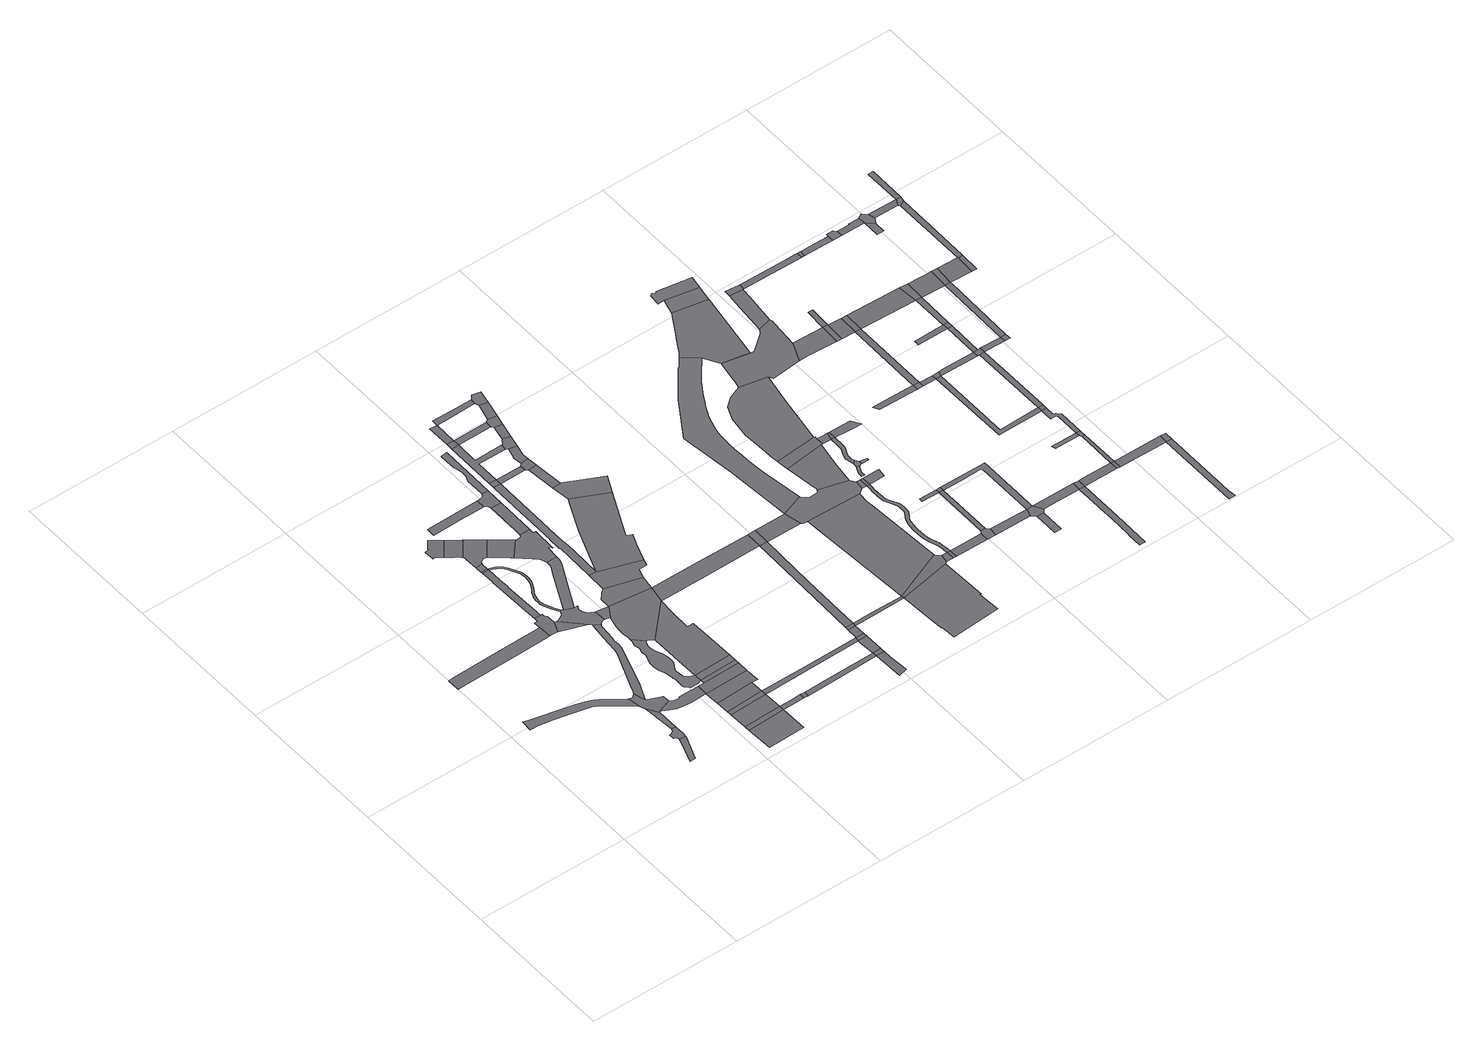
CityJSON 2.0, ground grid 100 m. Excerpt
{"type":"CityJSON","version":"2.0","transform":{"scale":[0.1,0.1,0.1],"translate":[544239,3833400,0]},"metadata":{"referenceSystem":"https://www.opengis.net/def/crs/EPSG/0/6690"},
"CityObjects":{
"road1":{"type":"Road","attributes":{"RoadStructureAttribute.sectionType":"1"},"geometry":[{"type":"MultiSurface","lod":"1","boundaries":[[[0,1,2,3,4,5,6,7,8,9,10,11,12,13,14,15,16,17]]]}]},
"road2":{"type":"Road","attributes":{"RoadStructureAttribute.sectionType":"1"},"geometry":[{"type":"MultiSurface","lod":"1","boundaries":[[[18,19,20,21,22,23,24,25,26,27,28]]]}]},
"road3":{"type":"Road","geometry":[{"type":"MultiSurface","lod":"1","boundaries":[[[29,30,31,32,33]]]}]},
"road4":{"type":"Road","geometry":[{"type":"MultiSurface","lod":"1","boundaries":[[[34,35,36,37,38,39,29,33,40,41]]]}]},
"road5":{"type":"Road","attributes":{"RoadStructureAttribute.sectionType":"1"},"geometry":[{"type":"MultiSurface","lod":"1","boundaries":[[[42,34,41,43]]]}]},
"road6":{"type":"Road","geometry":[{"type":"MultiSurface","lod":"1","boundaries":[[[44,45,46,47,17,16,42,43,48,49,50,51]]]}]},
"road7":{"type":"Road","attributes":{"RoadStructureAttribute.sectionType":"1"},"geometry":[{"type":"MultiSurface","lod":"1","boundaries":[[[52,53,54,55,49,48,56,57,58,59,60,61,62,63,64]]]}]},
"road8":{"type":"Road","geometry":[{"type":"MultiSurface","lod":"1","boundaries":[[[65,66,67,68,69,70,71,72,73,18,28,74,75,76,77,78]]]}]},
"road9":{"type":"Road","attributes":{"RoadStructureAttribute.sectionType":"1"},"geometry":[{"type":"MultiSurface","lod":"1","boundaries":[[[79,80,81,82,83,84,85,86,44,51,87,88,89,90,91,92,93,94,95,96]]]}]},
"road10":{"type":"Road","attributes":{"function":"3","RoadStructureAttribute.sectionType":"1"},"geometry":[{"type":"MultiSurface","lod":"1","boundaries":[[[97,98,99,100,101,102]]]}]},
"road11":{"type":"Road","attributes":{"RoadStructureAttribute.sectionType":"1"},"geometry":[{"type":"MultiSurface","lod":"1","boundaries":[[[78,77,103,104]]]}]},
"road12":{"type":"Road","attributes":{"RoadStructureAttribute.sectionType":"1"},"geometry":[{"type":"MultiSurface","lod":"1","boundaries":[[[105,106,107,108,109,110,111,112,113,70,69]]]}]},
"road13":{"type":"Road","geometry":[{"type":"MultiSurface","lod":"1","boundaries":[[[114,115,100,99]]]}]},
"road14":{"type":"Road","attributes":{"function":"3","RoadStructureAttribute.sectionType":"1"},"geometry":[{"type":"MultiSurface","lod":"1","boundaries":[[[116,117,118,119,115,114]]]}]},
"road15":{"type":"Road","geometry":[{"type":"MultiSurface","lod":"1","boundaries":[[[120,121,122,123,124,125,126,127,128]]]}]},
"road16":{"type":"Road","geometry":[{"type":"MultiSurface","lod":"1","boundaries":[[[129,130,119,118]]]}]},
"road17":{"type":"Road","attributes":{"RoadStructureAttribute.sectionType":"1"},"geometry":[{"type":"MultiSurface","lod":"1","boundaries":[[[131,132,133,134,135,136,137,138,139,140,141,142,143,144,145,146,147,148,149,150,151,152,153,154,155,156,157,158,159,160,161,162,163,164,165,166,167,168,169,170,171,172,173,174,175,176,177,178,179,180,181,182,183,184,185,186,187,188,189,190,191,192,193]]]}]},
"road18":{"type":"Road","geometry":[{"type":"MultiSurface","lod":"1","boundaries":[[[194,195,196,197,198,199,200,104,103,201,202,203,79,96,204,205,206,207,208,209,210,211,212,213,214,215,216,217,218,219,220,221,222,223]]]}]},
"road19":{"type":"Road","geometry":[{"type":"MultiSurface","lod":"1","boundaries":[[[224,225,110,109]]]}]},
"road20":{"type":"Road","attributes":{"RoadStructureAttribute.sectionType":"1"},"geometry":[{"type":"MultiSurface","lod":"1","boundaries":[[[226,227,228,225,224]]]}]},
"road21":{"type":"Road","attributes":{"function":"3","RoadStructureAttribute.sectionType":"1"},"geometry":[{"type":"MultiSurface","lod":"1","boundaries":[[[229,230,130,129]]]}]},
"road22":{"type":"Road","attributes":{"RoadStructureAttribute.sectionType":"1"},"geometry":[{"type":"MultiSurface","lod":"1","boundaries":[[[231,232,233,234,235,236,237,238,239,240,241,242,243,244,245,246,247,248,249,250,251,252,224,109,253,254,255,256,257,258,259,260,261,262,263,264,265,266,267,268,269,270,271,272,273,274,275,195,194]]]}]},
"road23":{"type":"Road","geometry":[{"type":"MultiSurface","lod":"1","boundaries":[[[128,127,276,277,278,279,280,281]]]}]},
"road24":{"type":"Road","geometry":[{"type":"MultiSurface","lod":"1","boundaries":[[[282,283,63,230,229]]]}]},
"road25":{"type":"Road","attributes":{"RoadStructureAttribute.sectionType":"1"},"geometry":[{"type":"MultiSurface","lod":"1","boundaries":[[[284,285,64,63,283]]]}]},
"road26":{"type":"Road","attributes":{"RoadStructureAttribute.sectionType":"1"},"geometry":[{"type":"MultiSurface","lod":"1","boundaries":[[[286,281,280,287,288,289,228,227,290,291,292,293,294,295,296,297,298]]]}]},
"road27":{"type":"Road","attributes":{"function":"3","RoadStructureAttribute.sectionType":"1"},"geometry":[{"type":"MultiSurface","lod":"1","boundaries":[[[299,166,300,285,284]]]}]},
"road28":{"type":"Road","geometry":[{"type":"MultiSurface","lod":"1","boundaries":[[[301,167,166,299]]]}]},
"road29":{"type":"Road","attributes":{"RoadStructureAttribute.sectionType":"1"},"geometry":[{"type":"MultiSurface","lod":"1","boundaries":[[[209,208,302,303,304]]]}]},
"road30":{"type":"Road","attributes":{"RoadStructureAttribute.sectionType":"1"},"geometry":[{"type":"MultiSurface","lod":"1","boundaries":[[[305,306,114,99,307,308]]]}]},
"road31":{"type":"Road","attributes":{"RoadStructureAttribute.sectionType":"1"},"geometry":[{"type":"MultiSurface","lod":"1","boundaries":[[[309,310,311,312,313,314,223,222,315,316,317,318]]]}]},
"road32":{"type":"Road","attributes":{"RoadStructureAttribute.sectionType":"1"},"geometry":[{"type":"MultiSurface","lod":"1","boundaries":[[[319,298,297,320,321,322,323]]]}]},
"road33":{"type":"Road","attributes":{"function":"3","RoadStructureAttribute.sectionType":"1"},"geometry":[{"type":"MultiSurface","lod":"1","boundaries":[[[324,325,326,327,328,329,330,167,301]]]}]},
"road34":{"type":"Road","geometry":[{"type":"MultiSurface","lod":"1","boundaries":[[[304,303,331,332,333,334,335,131,193,336,337,338,328,327,339]]]}]},
"road35":{"type":"Road","geometry":[{"type":"MultiSurface","lod":"1","boundaries":[[[340,305,308,341]]]}]},
"road36":{"type":"Road","attributes":{"RoadStructureAttribute.sectionType":"1"},"geometry":[{"type":"MultiSurface","lod":"1","boundaries":[[[342,343,344,345,346,347,348,349,350]]]}]},
"road37":{"type":"Road","geometry":[{"type":"MultiSurface","lod":"1","boundaries":[[[351,352,353,354,323,322,355,356,357,358,359,360,309,318,361,362,363,364,365]]]}]},
"road38":{"type":"Road","geometry":[{"type":"MultiSurface","lod":"1","boundaries":[[[366,367,368,369,304,339,370,371,372]]]}]},
"road39":{"type":"Road","attributes":{"RoadStructureAttribute.sectionType":"1"},"geometry":[{"type":"MultiSurface","lod":"1","boundaries":[[[373,374,351,365,375]]]}]},
"road40":{"type":"Road","attributes":{"RoadStructureAttribute.sectionType":"1"},"geometry":[{"type":"MultiSurface","lod":"1","boundaries":[[[376,377,378,366,372,379,380,381,382,383,384]]]}]},
"road41":{"type":"Road","attributes":{"RoadStructureAttribute.sectionType":"1"},"geometry":[{"type":"MultiSurface","lod":"1","boundaries":[[[385,129,118,386,387,388]]]}]},
"road42":{"type":"Road","attributes":{"RoadStructureAttribute.sectionType":"1"},"geometry":[{"type":"MultiSurface","lod":"1","boundaries":[[[389,390,391,392,393,394,376,384,395,396,397,398,399,400,401]]]}]},
"road43":{"type":"Road","geometry":[{"type":"MultiSurface","lod":"1","boundaries":[[[402,403,404,342,350,405,406,373,375,407,408]]]}]},
"road44":{"type":"Road","attributes":{"RoadStructureAttribute.sectionType":"1"},"geometry":[{"type":"MultiSurface","lod":"1","boundaries":[[[409,340,341,410,411,412]]]}]},
"road45":{"type":"Road","geometry":[{"type":"MultiSurface","lod":"1","boundaries":[[[413,414,415,416,417,418,419,420,421,422,423,424,402,408]]]}]},
"road46":{"type":"Road","geometry":[{"type":"MultiSurface","lod":"1","boundaries":[[[425,389,401,426]]]}]},
"road47":{"type":"Road","attributes":{"function":"3","RoadStructureAttribute.sectionType":"1"},"geometry":[{"type":"MultiSurface","lod":"1","boundaries":[[[427,428,429,430,384,383,431,432,433,434,435,436]]]}]},
"road48":{"type":"Road","attributes":{"RoadStructureAttribute.sectionType":"1"},"geometry":[{"type":"MultiSurface","lod":"1","boundaries":[[[426,401,437,438]]]}]},
"road49":{"type":"Road","geometry":[{"type":"MultiSurface","lod":"1","boundaries":[[[439,440,441,442]]]}]},
"road50":{"type":"Road","attributes":{"RoadStructureAttribute.sectionType":"1"},"geometry":[{"type":"MultiSurface","lod":"1","boundaries":[[[443,444,445,446,411,447,448,449]]]}]},
"road51":{"type":"Road","attributes":{"RoadStructureAttribute.sectionType":"1"},"geometry":[{"type":"MultiSurface","lod":"1","boundaries":[[[450,339,327,451,452,453,454,455]]]}]},
"road52":{"type":"Road","attributes":{"RoadStructureAttribute.sectionType":"1"},"geometry":[{"type":"MultiSurface","lod":"1","boundaries":[[[456,439,442,457]]]}]},
"road53":{"type":"Road","attributes":{"RoadStructureAttribute.sectionType":"1"},"geometry":[{"type":"MultiSurface","lod":"1","boundaries":[[[440,425,426,458,459,460,461,462,463,441]]]}]},
"road54":{"type":"Road","geometry":[{"type":"MultiSurface","lod":"1","boundaries":[[[412,411,446,464]]]}]},
"road55":{"type":"Road","attributes":{"RoadStructureAttribute.sectionType":"1"},"geometry":[{"type":"MultiSurface","lod":"1","boundaries":[[[465,387,466,467,468,412,464]]]}]},
"road56":{"type":"Road","geometry":[{"type":"MultiSurface","lod":"1","boundaries":[[[388,387,465,469,470]]]}]},
"road57":{"type":"Road","attributes":{"RoadStructureAttribute.sectionType":"1"},"geometry":[{"type":"MultiSurface","lod":"1","boundaries":[[[471,472,473,474,475]]]}]},
"road58":{"type":"Road","attributes":{"RoadStructureAttribute.sectionType":"1"},"geometry":[{"type":"MultiSurface","lod":"1","boundaries":[[[476,470,469,477,478]]]}]},
"road59":{"type":"Road","geometry":[{"type":"MultiSurface","lod":"1","boundaries":[[[479,476,478,480]]]}]},
"road60":{"type":"Road","geometry":[{"type":"MultiSurface","lod":"1","boundaries":[[[481,482,438,437,483,473,472]]]}]},
"road61":{"type":"Road","attributes":{"RoadStructureAttribute.sectionType":"1"},"geometry":[{"type":"MultiSurface","lod":"1","boundaries":[[[442,441,484,485]]]}]},
"road62":{"type":"Road","attributes":{"RoadStructureAttribute.sectionType":"1"},"geometry":[{"type":"MultiSurface","lod":"1","boundaries":[[[486,487,482,481,488,489]]]}]},
"road63":{"type":"Road","geometry":[{"type":"MultiSurface","lod":"1","boundaries":[[[490,475,474,491,427,436,492,493]]]}]},
"road64":{"type":"Road","geometry":[{"type":"MultiSurface","lod":"1","boundaries":[[[494,495,460,459,496,486,489,497]]]}]},
"road65":{"type":"Road","attributes":{"RoadStructureAttribute.sectionType":"1"},"geometry":[{"type":"MultiSurface","lod":"1","boundaries":[[[498,499,457,500,501,502]]]}]},
"road66":{"type":"Road","attributes":{"RoadStructureAttribute.sectionType":"1"},"geometry":[{"type":"MultiSurface","lod":"1","boundaries":[[[454,503,504,505,479,480,506,507,508,509]]]}]},
"road67":{"type":"Road","attributes":{"RoadStructureAttribute.sectionType":"1"},"geometry":[{"type":"MultiSurface","lod":"1","boundaries":[[[510,494,497,511]]]}]},
"road68":{"type":"Road","geometry":[{"type":"MultiSurface","lod":"1","boundaries":[[[512,485,484,510,511,513]]]}]},
"road69":{"type":"Road","attributes":{"RoadStructureAttribute.sectionType":"1"},"geometry":[{"type":"MultiSurface","lod":"1","boundaries":[[[514,480,478,515,516,517]]]}]},
"road70":{"type":"Road","attributes":{"RoadStructureAttribute.sectionType":"1"},"geometry":[{"type":"MultiSurface","lod":"1","boundaries":[[[518,512,513,519]]]}]},
"road71":{"type":"Road","geometry":[{"type":"MultiSurface","lod":"1","boundaries":[[[455,454,509,520]]]}]},
"road72":{"type":"Road","geometry":[{"type":"MultiSurface","lod":"1","boundaries":[[[521,522,502,501,523,518,519,524]]]}]},
"road73":{"type":"Road","attributes":{"RoadStructureAttribute.sectionType":"1"},"geometry":[{"type":"MultiSurface","lod":"1","boundaries":[[[520,509,525,526]]]}]},
"road74":{"type":"Road","attributes":{"RoadStructureAttribute.sectionType":"1"},"geometry":[{"type":"MultiSurface","lod":"1","boundaries":[[[527,528,529,516,530,531,532,533,534]]]}]},
"road75":{"type":"Road","geometry":[{"type":"MultiSurface","lod":"1","boundaries":[[[535,517,516,529,536,537]]]}]},
"road76":{"type":"Road","geometry":[{"type":"MultiSurface","lod":"1","boundaries":[[[538,539,540,517,535,541,542,543]]]}]},
"road77":{"type":"Road","geometry":[{"type":"MultiSurface","lod":"1","boundaries":[[[544,545,546,547,526,525,548,538,543,549,550,551,552]]]}]},
"road78":{"type":"Road","attributes":{"RoadStructureAttribute.sectionType":"1"},"geometry":[{"type":"MultiSurface","lod":"1","boundaries":[[[537,536,553,554]]]}]},
"road79":{"type":"Road","geometry":[{"type":"MultiSurface","lod":"1","boundaries":[[[554,553,555,556]]]}]},
"road80":{"type":"Road","attributes":{"RoadStructureAttribute.sectionType":"1"},"geometry":[{"type":"MultiSurface","lod":"1","boundaries":[[[557,558,559,560,561,562,563,564,526,547,565,566,567,568,569,570,571,572,573,574,575,576,577,578,579,580,581,582,583,584,585,586,587,588,589,590,591,592,593,594,595]]]}]},
"road81":{"type":"Road","attributes":{"RoadStructureAttribute.sectionType":"1"},"geometry":[{"type":"MultiSurface","lod":"1","boundaries":[[[596,597,598,599,600,601,602,603,604,605,606,607,608,609,610,611,612,613,614,615,616,617,618,619,620,621,622,623,624,554,556,625,626,627,628,629,630,631,632,633,634,635,636,637,638,639,640,641,642,643,644,645,646,647,648,649,650,651,652,653]]]}]},
"road82":{"type":"Road","attributes":{"function":"1"},"geometry":[{"type":"MultiSurface","lod":"1","boundaries":[[[654,655,656,657,658,552,551]]]}]},
"road83":{"type":"Road","attributes":{"RoadStructureAttribute.sectionType":"1"},"geometry":[{"type":"MultiSurface","lod":"1","boundaries":[[[659,556,555,660,661]]]}]},
"road84":{"type":"Road","geometry":[{"type":"MultiSurface","lod":"1","boundaries":[[[550,549,596,662]]]}]},
"road85":{"type":"Road","geometry":[{"type":"MultiSurface","lod":"1","boundaries":[[[663,664,665,666,657,656,667,668]]]}]},
"road86":{"type":"Road","geometry":[{"type":"MultiSurface","lod":"1","boundaries":[[[662,596,653,669]]]}]},
"road87":{"type":"Road","attributes":{"RoadStructureAttribute.sectionType":"1"},"geometry":[{"type":"MultiSurface","lod":"1","boundaries":[[[670,671,672,673,674,675,676,677]]]}]},
"road88":{"type":"Road","attributes":{"RoadStructureAttribute.sectionType":"1"},"geometry":[{"type":"MultiSurface","lod":"1","boundaries":[[[678,679,669,653]]]}]},
"road89":{"type":"Road","geometry":[{"type":"MultiSurface","lod":"1","boundaries":[[[680,681,661,660,682,683,684,685]]]}]},
"road90":{"type":"Road","geometry":[{"type":"MultiSurface","lod":"1","boundaries":[[[686,687,688,689,670,677,690,691,692]]]}]},
"road91":{"type":"Road","geometry":[{"type":"MultiSurface","lod":"1","boundaries":[[[693,694,695,696,697,698,699,665,664,700,701,702,703]]]}]},
"road92":{"type":"Road","geometry":[{"type":"MultiSurface","lod":"1","boundaries":[[[704,705,706,707,708,709]]]}]},
"road93":{"type":"Road","attributes":{"RoadStructureAttribute.sectionType":"1"},"geometry":[{"type":"MultiSurface","lod":"1","boundaries":[[[710,711,712,713,714,715,716,717,718,719,688,687,720,721,722,723,724,725,726,727,728]]]}]},
"road94":{"type":"Road","attributes":{"RoadStructureAttribute.sectionType":"1"},"geometry":[{"type":"MultiSurface","lod":"1","boundaries":[[[708,680,685,729]]]}]},
"road95":{"type":"Road","geometry":[{"type":"MultiSurface","lod":"1","boundaries":[[[730,731,692,691]]]}]},
"road96":{"type":"Road","attributes":{"RoadStructureAttribute.sectionType":"1"},"geometry":[{"type":"MultiSurface","lod":"1","boundaries":[[[732,733,734,668,667,735,710,736]]]}]},
"road97":{"type":"Road","geometry":[{"type":"MultiSurface","lod":"1","boundaries":[[[736,710,728,737]]]}]},
"road98":{"type":"Road","geometry":[{"type":"MultiSurface","lod":"1","boundaries":[[[709,708,729,738]]]}]},
"road99":{"type":"Road","attributes":{"RoadStructureAttribute.sectionType":"1"},"geometry":[{"type":"MultiSurface","lod":"1","boundaries":[[[683,682,739,740]]]}]},
"road100":{"type":"Road","geometry":[{"type":"MultiSurface","lod":"1","boundaries":[[[741,742,743,744,745,746,737,728]]]}]},
"road101":{"type":"Road","attributes":{"RoadStructureAttribute.sectionType":"1"},"geometry":[{"type":"MultiSurface","lod":"1","boundaries":[[[747,748,749,750,751,752,738,729,753,754,755,756,757,758,740,759]]]}]},
"road102":{"type":"Road","geometry":[{"type":"MultiSurface","lod":"1","boundaries":[[[760,761,762,763,764]]]}]},
"road103":{"type":"Road","geometry":[{"type":"MultiSurface","lod":"1","boundaries":[[[740,739,760,764,765,759]]]}]},
"road104":{"type":"Road","geometry":[{"type":"MultiSurface","lod":"1","boundaries":[[[766,767,768]]]}]},
"road105":{"type":"Road","geometry":[{"type":"MultiSurface","lod":"1","boundaries":[[[769,770,771,772,773,774,775,557,595,766,768,776,777,778,779]]]}]},
"road106":{"type":"Road","geometry":[{"type":"MultiSurface","lod":"1","boundaries":[[[780,781,782,783,784,785,786,787,788,789,790,791,792,793,794,795,796,797,798,799,800,767,766,801,802,803,693,703,804,805,806]]]}]},
"road107":{"type":"Road","attributes":{"RoadStructureAttribute.sectionType":"1"},"geometry":[{"type":"MultiSurface","lod":"1","boundaries":[[[807,759,765,808,809]]]}]},
"road108":{"type":"Road","attributes":{"RoadStructureAttribute.sectionType":"1"},"geometry":[{"type":"MultiSurface","lod":"1","boundaries":[[[808,810,811,812,813,814,815,816,817,818]]]}]},
"road109":{"type":"Road","attributes":{"RoadStructureAttribute.sectionType":"1"},"geometry":[{"type":"MultiSurface","lod":"1","boundaries":[[[819,820,769,779,821]]]}]},
"road110":{"type":"Road","geometry":[{"type":"MultiSurface","lod":"1","boundaries":[[[822,823,824,825,826,827,828,829,819,821,830]]]}]},
"road111":{"type":"Road","attributes":{"RoadStructureAttribute.sectionType":"1"},"geometry":[{"type":"MultiSurface","lod":"1","boundaries":[[[831,832,833,834,835,836,837]]]}]},
"road112":{"type":"Road","geometry":[{"type":"MultiSurface","lod":"1","boundaries":[[[809,808,818,838]]]}]},
"road113":{"type":"Road","geometry":[{"type":"MultiSurface","lod":"1","boundaries":[[[839,806,805,840,841,842]]]}]},
"road114":{"type":"Road","attributes":{"RoadStructureAttribute.sectionType":"1"},"geometry":[{"type":"MultiSurface","lod":"1","boundaries":[[[843,844,783,782,845,846,847]]]}]},
"road115":{"type":"Road","geometry":[{"type":"MultiSurface","lod":"1","boundaries":[[[837,836,848,849]]]}]},
"road116":{"type":"Road","attributes":{"RoadStructureAttribute.sectionType":"1"},"geometry":[{"type":"MultiSurface","lod":"1","boundaries":[[[850,851,838,818,852,853,854,855]]]}]},
"road117":{"type":"Road","geometry":[{"type":"MultiSurface","lod":"1","boundaries":[[[856,843,847,857,858]]]}]},
"road118":{"type":"Road","geometry":[{"type":"MultiSurface","lod":"1","boundaries":[[[842,841,859,860]]]}]},
"road119":{"type":"Road","attributes":{"RoadStructureAttribute.sectionType":"1"},"geometry":[{"type":"MultiSurface","lod":"1","boundaries":[[[861,849,848,862,863]]]}]},
"road120":{"type":"Road","attributes":{"RoadStructureAttribute.sectionType":"1"},"geometry":[{"type":"MultiSurface","lod":"1","boundaries":[[[864,837,849,865]]]}]},
"road121":{"type":"Road","geometry":[{"type":"MultiSurface","lod":"1","boundaries":[[[866,867,868,869,842,860]]]}]},
"road122":{"type":"Road","geometry":[{"type":"MultiSurface","lod":"1","boundaries":[[[870,871,872,873]]]}]},
"road123":{"type":"Road","attributes":{"RoadStructureAttribute.sectionType":"1"},"geometry":[{"type":"MultiSurface","lod":"1","boundaries":[[[874,860,859,864,875]]]}]},
"road124":{"type":"Road","geometry":[{"type":"MultiSurface","lod":"1","boundaries":[[[855,854,876,877]]]}]},
"road125":{"type":"Road","geometry":[{"type":"MultiSurface","lod":"1","boundaries":[[[863,862,878,879]]]}]},
"road126":{"type":"Road","attributes":{"RoadStructureAttribute.sectionType":"1"},"geometry":[{"type":"MultiSurface","lod":"1","boundaries":[[[880,878,862,881,882,883]]]}]},
"road127":{"type":"Road","attributes":{"RoadStructureAttribute.sectionType":"1"},"geometry":[{"type":"MultiSurface","lod":"1","boundaries":[[[884,855,877,885]]]}]},
"road128":{"type":"Road","geometry":[{"type":"MultiSurface","lod":"1","boundaries":[[[875,864,865,886]]]}]},
"road129":{"type":"Road","geometry":[{"type":"MultiSurface","lod":"1","boundaries":[[[873,872,884,885,887]]]}]},
"road130":{"type":"Road","attributes":{"RoadStructureAttribute.sectionType":"1"},"geometry":[{"type":"MultiSurface","lod":"1","boundaries":[[[882,888,889,890,873,887,891,892,893,894]]]}]},
"road131":{"type":"Road","geometry":[{"type":"MultiSurface","lod":"1","boundaries":[[[883,882,894,895]]]}]},
"road132":{"type":"Road","attributes":{"RoadStructureAttribute.sectionType":"1"},"geometry":[{"type":"MultiSurface","lod":"1","boundaries":[[[896,897,898,858,857,899,900]]]}]},
"road133":{"type":"Road","attributes":{"RoadStructureAttribute.sectionType":"1"},"geometry":[{"type":"MultiSurface","lod":"1","boundaries":[[[901,902,903,904,879,878,905,906]]]}]},
"road134":{"type":"Road","attributes":{"RoadStructureAttribute.sectionType":"1"},"geometry":[{"type":"MultiSurface","lod":"1","boundaries":[[[877,876,907,908]]]}]},
"road135":{"type":"Road","attributes":{"RoadStructureAttribute.sectionType":"1"},"geometry":[{"type":"MultiSurface","lod":"1","boundaries":[[[909,910,883,895]]]}]},
"road136":{"type":"Road","geometry":[{"type":"MultiSurface","lod":"1","boundaries":[[[911,912,913,914,915,916]]]}]},
"road137":{"type":"Road","attributes":{"RoadStructureAttribute.sectionType":"1"},"geometry":[{"type":"MultiSurface","lod":"1","boundaries":[[[907,917,918,919,920]]]}]},
"road138":{"type":"Road","attributes":{"RoadStructureAttribute.sectionType":"1"},"geometry":[{"type":"MultiSurface","lod":"1","boundaries":[[[886,865,921,922]]]}]},
"road139":{"type":"Road","geometry":[{"type":"MultiSurface","lod":"1","boundaries":[[[906,905,910,909,923,924]]]}]},
"road140":{"type":"Road","attributes":{"RoadStructureAttribute.sectionType":"1"},"geometry":[{"type":"MultiSurface","lod":"1","boundaries":[[[915,906,924,925]]]}]},
"road141":{"type":"Road","geometry":[{"type":"MultiSurface","lod":"1","boundaries":[[[908,907,920,926]]]}]},
"road142":{"type":"Road","geometry":[{"type":"MultiSurface","lod":"1","boundaries":[[[900,899,927,928]]]}]},
"road143":{"type":"Road","geometry":[{"type":"MultiSurface","lod":"1","boundaries":[[[916,915,925,929]]]}]},
"road144":{"type":"Road","attributes":{"RoadStructureAttribute.sectionType":"1"},"geometry":[{"type":"MultiSurface","lod":"1","boundaries":[[[923,909,930,931]]]}]},
"road145":{"type":"Road","attributes":{"RoadStructureAttribute.sectionType":"1"},"geometry":[{"type":"MultiSurface","lod":"1","boundaries":[[[921,932,916,929,933,934]]]}]},
"road146":{"type":"Road","attributes":{"RoadStructureAttribute.sectionType":"1"},"geometry":[{"type":"MultiSurface","lod":"1","boundaries":[[[935,936,928,927,937,938,939]]]}]},
"road147":{"type":"Road","geometry":[{"type":"MultiSurface","lod":"1","boundaries":[[[922,921,934,940]]]}]},
"road148":{"type":"Road","geometry":[{"type":"MultiSurface","lod":"1","boundaries":[[[931,930,941,942]]]}]},
"road149":{"type":"Road","attributes":{"RoadStructureAttribute.sectionType":"1"},"geometry":[{"type":"MultiSurface","lod":"1","boundaries":[[[943,944,931,942,945,946]]]}]},
"road150":{"type":"Road","attributes":{"RoadStructureAttribute.sectionType":"1"},"geometry":[{"type":"MultiSurface","lod":"1","boundaries":[[[947,948,940,934,943,949]]]}]},
"road151":{"type":"Road","geometry":[{"type":"MultiSurface","lod":"1","boundaries":[[[950,951,939,938,952,953]]]}]},
"road152":{"type":"Road","geometry":[{"type":"MultiSurface","lod":"1","boundaries":[[[949,943,946,954]]]}]},
"road153":{"type":"Road","attributes":{"RoadStructureAttribute.sectionType":"1"},"geometry":[{"type":"MultiSurface","lod":"1","boundaries":[[[955,956,957,953,952,958,959,960]]]}]},
"road154":{"type":"Road","attributes":{"RoadStructureAttribute.sectionType":"1"},"geometry":[{"type":"MultiSurface","lod":"1","boundaries":[[[961,954,946,962,963]]]}]},
"road155":{"type":"Road","geometry":[{"type":"MultiSurface","lod":"1","boundaries":[[[959,964,965,966]]]}]},
"road156":{"type":"Road","geometry":[{"type":"MultiSurface","lod":"1","boundaries":[[[967,960,959,966,968,969]]]}]},
"road157":{"type":"Road","geometry":[{"type":"MultiSurface","lod":"1","boundaries":[[[963,962,970,971]]]}]},
"road158":{"type":"Road","attributes":{"RoadStructureAttribute.sectionType":"1"},"geometry":[{"type":"MultiSurface","lod":"1","boundaries":[[[969,968,972,973]]]}]},
"road159":{"type":"Road","attributes":{"RoadStructureAttribute.sectionType":"1"},"geometry":[{"type":"MultiSurface","lod":"1","boundaries":[[[974,975,963,971]]]}]},
"road160":{"type":"Road","geometry":[{"type":"MultiSurface","lod":"1","boundaries":[[[973,972,976,975,974,977]]]}]},
"road161":{"type":"Road","attributes":{"RoadStructureAttribute.sectionType":"1"},"geometry":[{"type":"MultiSurface","lod":"1","boundaries":[[[978,973,977,979]]]}]}
},
"vertices":[
[561,927,0],[535,945,0],[511,955,0],[476,968,0],[434,979,0],[371,994,0],[164,1042,0],[122,1052,0],[118,981,0],[180,977,0],[184,977,0],[266,963,0],[350,944,0],[501,909,0],[514,900,0],[661,785,0],[701,750,0],[687,835,0],
[646,1567,0],[625,1567,0],[341,1561,0],[32,1555,0],[0,1554,0],[2,1469,0],[54,1470,0],[372,1476,0],[585,1481,0],[637,1482,0],[647,1482,0],
[717,415,0],[656,247,0],[691,248,0],[754,408,0],[755,412,0],
[731,505,0],[723,488,0],[706,478,0],[694,478,0],[694,443,0],[714,433,0],[759,443,0],[758,506,0],
[714,715,0],[757,646,0],
[734,846,0],[723,836,0],[714,831,0],[700,832,0],[764,656,0],[850,685,0],[849,730,0],[755,772,0],
[995,674,0],[917,674,0],[909,665,0],[879,670,0],[774,648,0],[810,629,0],[845,611,0],[885,604,0],[927,600,0],[937,600,0],[1038,602,0],[1048,602,0],[1049,674,0],
[730,1608,0],[725,1613,0],[720,1618,0],[719,1638,0],[709,1638,0],[667,1638,0],[668,1612,0],[646,1611,0],[645,1609,0],[673,1482,0],[683,1482,0],[693,1480,0],[702,1478,0],[731,1553,0],
[885,1403,0],[884,1392,0],[873,1292,0],[862,1177,0],[856,1149,0],[846,1123,0],[763,914,0],[744,864,0],[802,873,0],[806,881,0],[827,953,0],[903,1166,0],[907,1202,0],[903,1234,0],[909,1260,0],[919,1363,0],[921,1370,0],[925,1377,0],
[1307,99,0],[1304,240,0],[1304,244,0],[1059,236,0],[1065,61,0],[1308,69,0],
[871,1421,0],[748,1548,0],
[707,1741,0],[703,1922,0],[703,1925,0],[702,1997,0],[700,2087,0],[658,2086,0],[660,2006,0],[660,2000,0],[667,1655,0],
[1303,276,0],[1058,269,0],
[1303,281,0],[1301,392,0],[1301,396,0],[1055,389,0],
[579,2474,0],[539,2423,0],[539,2413,0],[527,2413,0],[511,2412,0],[515,2345,0],[525,2344,0],[566,2316,0],[648,2421,0],
[1300,429,0],[1054,421,0],
[981,1189,0],[978,1171,0],[970,1145,0],[969,1133,0],[971,1126,0],[977,1109,0],[977,1102,0],[968,1072,0],[971,1050,0],[971,1042,0],[967,1026,0],[951,976,0],[950,965,0],[948,943,0],[951,920,0],[953,908,0],[958,894,0],[970,866,0],[976,845,0],[977,829,0],[978,807,0],[983,791,0],[984,784,0],[983,769,0],[982,745,0],[982,731,0],[983,725,0],[987,718,0],[999,705,0],[1007,695,0],[1012,692,0],[1021,691,0],[1048,691,0],[1061,692,0],[1073,696,0],[1089,702,0],[1088,752,0],[1082,753,0],[1072,756,0],[1053,766,0],[1042,774,0],[1038,778,0],[1032,790,0],[1027,817,0],[1025,844,0],[1027,856,0],[1031,862,0],[1039,873,0],[1046,882,0],[1051,893,0],[1054,900,0],[1057,916,0],[1058,929,0],[1056,956,0],[1050,989,0],[1045,1005,0],[1028,1042,0],[1025,1057,0],[1024,1066,0],[1024,1086,0],[1029,1107,0],[1034,1118,0],[1039,1125,0],
[820,1604,0],[810,1595,0],[807,1581,0],[803,1573,0],[788,1561,0],[775,1553,0],[760,1549,0],[876,1418,0],[881,1414,0],[883,1409,0],[931,1384,0],[938,1389,0],[945,1394,0],[953,1396,0],[961,1397,0],[959,1475,0],[943,1481,0],[934,1487,0],[925,1493,0],[918,1500,0],[913,1507,0],[910,1514,0],[906,1521,0],[904,1528,0],[903,1535,0],[902,1545,0],[904,1553,0],[912,1569,0],[889,1570,0],[833,1593,0],
[700,2100,0],[658,2099,0],
[699,2142,0],[700,2149,0],[657,2143,0],
[1298,515,0],[1051,506,0],
[800,1637,0],[776,1689,0],[776,1691,0],[771,1708,0],[770,1723,0],[771,1743,0],[777,1771,0],[782,1783,0],[789,1798,0],[805,1823,0],[818,1846,0],[826,1863,0],[829,1870,0],[835,1900,0],[836,1924,0],[835,1943,0],[831,1960,0],[812,2003,0],[793,2037,0],[775,2061,0],[762,2071,0],[746,2082,0],[740,2070,0],[746,2067,0],[755,2061,0],[766,2052,0],[783,2030,0],[800,1997,0],[819,1956,0],[823,1941,0],[824,1924,0],[822,1902,0],[817,1874,0],[810,1857,0],[807,1852,0],[795,1829,0],[778,1804,0],[770,1788,0],[765,1774,0],[759,1745,0],[758,1724,0],[759,1706,0],[764,1687,0],[768,1677,0],[788,1632,0],
[615,2281,0],[625,2274,0],[635,2266,0],[642,2259,0],[648,2252,0],[730,2358,0],
[1337,515,0],[1335,607,0],
[1333,678,0],[1089,674,0],
[740,2350,0],[652,2243,0],[655,2234,0],[655,2229,0],[703,2155,0],[706,2161,0],[711,2165,0],[719,2170,0],[728,2174,0],[737,2175,0],[744,2173,0],[753,2171,0],[834,2276,0],
[1333,707,0],[1089,679,0],
[1332,757,0],
[966,1396,0],[998,1388,0],[1042,1460,0],
[1448,278,0],[1380,277,0],[1411,245,0],[1448,245,0],
[988,1937,0],[988,1921,0],[987,1918,0],[986,1907,0],[981,1891,0],[949,1826,0],[981,1753,0],[1044,1878,0],[1054,1912,0],[1056,1937,0],
[888,2235,0],[758,2168,0],[855,2086,0],[866,2076,0],[959,2180,0],
[1326,1071,0],[1284,1071,0],[1288,1208,0],[1294,1316,0],[1085,1100,0],[1084,1097,0],[1085,932,0],
[985,1340,0],[981,1319,0],[978,1294,0],[976,1242,0],[979,1211,0],[1047,1125,0],[1055,1122,0],[1069,1113,0],[1315,1427,0],
[1478,278,0],[1478,243,0],
[978,2545,0],[862,2543,0],[735,2542,0],[630,2541,0],[630,2485,0],[737,2486,0],[840,2487,0],[867,2486,0],[979,2485,0],
[1004,2195,0],[999,2183,0],[989,2178,0],[969,2177,0],[904,2041,0],[944,2005,0],[967,1985,0],[972,1978,0],[980,1964,0],[985,1949,0],[1061,2024,0],[1083,2006,0],[1085,2162,0],[1070,2163,0],[1070,2194,0],
[1103,1585,0],[1079,1567,0],[1069,1556,0],[1045,1530,0],[1316,1432,0],[1326,1503,0],[1331,1520,0],
[1006,2455,0],[1004,2236,0],[1074,2454,0],
[1106,1714,0],[1103,1596,0],[1103,1594,0],[1336,1536,0],[1352,1582,0],[1356,1582,0],[1403,1583,0],[1417,1625,0],[1155,1713,0],
[1573,430,0],[1586,400,0],[1954,405,0],[1957,433,0],
[1115,2570,0],[1114,2498,0],[1111,2062,0],[1108,2065,0],[1106,1980,0],[1113,1973,0],[1159,1908,0],[1159,1968,0],[1160,1988,0],[1159,1988,0],[1157,2015,0],[1161,2499,0],[1162,2569,0],
[1033,2570,0],[1025,2554,0],[1009,2545,0],[991,2482,0],[1001,2473,0],[1075,2507,0],[1076,2570,0],
[1640,279,0],[1654,247,0],[1960,255,0],[1960,283,0],
[1081,2943,0],[1038,2936,0],[1037,2890,0],[1038,2823,0],[1043,2808,0],[1048,2788,0],[1051,2773,0],[1051,2755,0],[1049,2735,0],[1044,2718,0],[1036,2703,0],[1034,2698,0],
[1115,2609,0],[1162,2609,0],
[1381,2248,0],[1359,2203,0],[1275,2019,0],[1171,1756,0],[1458,1746,0],[1488,1815,0],[1462,1827,0],[1455,1831,0],[1497,1922,0],[1602,2139,0],
[1335,2571,0],[1332,2608,0],
[1119,2989,0],[1118,2947,0],[1166,2947,0],[1166,2989,0],
[2024,81,0],[2017,186,0],[2016,201,0],[2015,256,0],[1961,252,0],[1970,58,0],[2025,71,0],
[1609,1426,0],[1304,1316,0],[1610,1316,0],[1979,1316,0],[1982,1316,0],[1983,1424,0],
[1120,3143,0],[1167,3137,0],
[1164,2764,0],[1346,2763,0],[1352,2801,0],[1164,2799,0],[1164,2802,0],[1164,2804,0],
[2015,283,0],
[2014,406,0],[1954,399,0],[1960,289,0],[1960,286,0],
[2014,433,0],[1961,433,0],
[1424,2374,0],[1407,2564,0],[1348,2558,0],[1368,2369,0],[1425,2372,0],
[1963,509,0],[2013,508,0],[2014,508,0],
[1964,532,0],[2015,531,0],
[1401,2628,0],[1347,2623,0],[1336,2570,0],
[1391,2949,0],[1393,2989,0],
[1363,2754,0],[1342,2676,0],[1397,2671,0],[1413,2742,0],
[1437,2366,0],[1381,2250,0],[1660,2256,0],[1440,2364,0],
[1383,2834,0],[1358,2801,0],[1355,2758,0],[1431,2823,0],
[1259,3179,0],[1168,3179,0],[1260,3139,0],[1432,3144,0],[1435,3179,0],
[1981,1248,0],[1977,1075,0],[1968,728,0],[2015,539,0],[2016,656,0],[2021,941,0],[2034,1315,0],
[1404,2934,0],[1454,2922,0],
[1413,3004,0],[1470,2991,0],
[2143,530,0],[2136,509,0],[2355,511,0],[2354,529,0],
[1442,3117,0],[1496,3105,0],
[2035,1424,0],
[1461,3207,0],[1439,3179,0],[1433,3142,0],[1516,3194,0],
[2266,1313,0],[2241,1424,0],
[2699,275,0],[2708,275,0],[2697,575,0],[2370,272,0],[2375,203,0],[2380,203,0],[2386,107,0],[2706,128,0],
[2690,670,0],[2709,588,0],[2719,641,0],
[2306,1303,0],[2347,641,0],[2352,558,0],[2660,1181,0],[2654,1222,0],[2662,1292,0],
[2496,1457,0],[2485,1442,0],[2427,1440,0],[2388,1475,0],[2276,1303,0],[2694,1317,0],[2704,1376,0],[2679,1410,0],[2498,1459,0],
[2758,587,0],[2759,640,0],
[2779,587,0],[2779,640,0],
[2531,2726,0],[2482,2666,0],[2480,2670,0],[2472,2659,0],[2328,2478,0],[2167,2223,0],[2211,1850,0],[2237,1508,0],[2349,1747,0],[2344,1793,0],[2339,1863,0],[2336,1948,0],[2335,1989,0],[2335,2035,0],[2336,2082,0],[2339,2113,0],[2341,2136,0],[2344,2153,0],[2348,2171,0],[2353,2192,0],[2357,2205,0],[2362,2225,0],[2370,2247,0],[2376,2263,0],[2383,2280,0],[2391,2296,0],[2404,2324,0],[2419,2353,0],[2434,2378,0],[2448,2406,0],[2456,2420,0],[2466,2435,0],[2484,2464,0],[2499,2487,0],[2510,2503,0],[2528,2526,0],[2542,2545,0],[2547,2553,0],[2627,2649,0],
[2730,1317,0],[2731,1310,0],[2730,1292,0],[2727,1266,0],[2726,1219,0],[2727,1191,0],[2731,1168,0],[2742,1142,0],[2755,1118,0],[2764,1099,0],[2767,1090,0],[2769,1076,0],[2769,1061,0],[2769,1040,0],[2765,1024,0],[2747,996,0],[2737,980,0],[2728,951,0],[2723,922,0],[2721,897,0],[2719,881,0],[2721,829,0],[2723,807,0],[2727,787,0],[2732,767,0],[2742,743,0],[2750,717,0],[2754,696,0],[2757,669,0],[2778,671,0],[2774,699,0],[2770,723,0],[2761,750,0],[2752,773,0],[2747,791,0],[2744,810,0],[2742,830,0],[2740,880,0],[2741,895,0],[2744,920,0],[2749,951,0],[2755,971,0],[2764,985,0],[2784,1016,0],[2789,1037,0],[2790,1061,0],[2788,1076,0],[2786,1094,0],[2782,1106,0],[2772,1126,0],[2759,1150,0],[2750,1174,0],[2746,1193,0],[2745,1219,0],[2746,1265,0],[2749,1291,0],[2750,1310,0],[2749,1317,0],
[2698,1543,0],[2728,1712,0],[2729,1720,0],[2470,1687,0],[2498,1466,0],
[2990,638,0],[2994,584,0],[2992,638,0],
[2730,1376,0],
[2741,1788,0],[2731,1789,0],[2461,1766,0],[2463,1740,0],[2740,1719,0],[2738,1769,0],
[2749,1376,0],
[2775,1469,0],[2771,1460,0],[2753,1419,0],[2752,1390,0],[2772,1390,0],[2772,1419,0],[2786,1451,0],[2793,1460,0],
[2852,1316,0],[2860,1376,0],
[3009,656,0],[3002,649,0],[3053,583,0],[3054,637,0],[3042,650,0],[3036,656,0],
[2804,1501,0],[2799,1510,0],[2778,1492,0],[2778,1480,0],[2804,1466,0],[2816,1468,0],[2813,1492,0],
[2648,2346,0],[2564,2312,0],[2506,2265,0],[2470,2178,0],[2448,2038,0],[2455,1921,0],[2457,1806,0],[2735,1810,0],[2787,2115,0],[2814,2256,0],[2824,2310,0],
[2895,1057,0],[2894,1045,0],[2892,1034,0],[2894,1034,0],[3010,1033,0],[3010,1057,0],
[2798,1717,0],[2797,1652,0],[2796,1631,0],[2791,1617,0],[2779,1593,0],[2770,1569,0],[2766,1553,0],[2767,1539,0],[2769,1528,0],[2776,1505,0],[2792,1533,0],[2791,1542,0],[2790,1551,0],[2792,1562,0],[2801,1583,0],[2813,1608,0],[2819,1627,0],[2820,1651,0],[2822,1716,0],
[3037,1031,0],
[2859,1466,0],[2862,1481,0],
[2770,1769,0],[2755,1769,0],[2749,1769,0],[2744,1719,0],[2809,1768,0],
[2823,1768,0],
[3038,1057,0],
[3290,580,0],[3306,633,0],
[2892,1713,0],[2965,1710,0],[2983,1709,0],[3001,1708,0],[2984,1737,0],[2966,1765,0],
[3346,640,0],[3346,646,0],[3346,663,0],[3347,1021,0],[3347,1056,0],[3314,1056,0],[3182,1030,0],[3295,1031,0],[3308,1018,0],[3306,650,0],[3306,646,0],[3306,640,0],[3346,633,0],
[3318,554,0],[3316,396,0],[3338,396,0],[3362,396,0],[3364,553,0],
[3383,578,0],
[2685,2549,0],[2863,2516,0],[2861,2518,0],
[2712,3025,0],[2672,2955,0],[2639,2900,0],[2630,2884,0],[2615,2858,0],[2572,2787,0],[2559,2761,0],[2886,2666,0],[2936,2969,0],[2937,2977,0],[2937,2979,0],
[3104,2610,0],[3106,2635,0],[3102,2649,0],[3012,2625,0],[3011,2622,0],[3011,2620,0],[3009,2618,0],[3006,2612,0],[3002,2607,0],[2999,2603,0],[2994,2599,0],[2910,2531,0],[2901,2524,0],[2893,2518,0],[2887,2513,0],[2883,2511,0],[2879,2511,0],[2875,2510,0],[2872,2511,0],[2869,2512,0],[2866,2513,0],[2668,2454,0],[2664,2429,0],[2656,2386,0],[2841,2281,0],[3034,2303,0],[3089,2430,0],
[3349,633,0],[3628,575,0],[3629,630,0],
[3628,406,0],[3628,389,0],[3627,284,0],[3627,146,0],[3625,123,0],[3624,33,0],[3660,32,0],[3663,285,0],[3664,575,0],
[2740,3124,0],[2724,3071,0],[2956,3085,0],
[2750,3208,0],[2745,3203,0],[2739,3200,0],[2734,3200,0],[2726,3203,0],[2722,3207,0],[2702,3198,0],[2700,3125,0],[2970,3168,0],
[3405,1768,0],[3138,1771,0],[3127,1771,0],[3138,1752,0],[3149,1734,0],[3407,1730,0],[3408,1768,0],
[3665,629,0],
[3099,2430,0],[3094,2301,0],[3289,2293,0],[3294,2423,0],
[3043,2929,0],[3036,2868,0],[3125,2858,0],[3132,2921,0],[3133,2925,0],
[3447,1730,0],[3448,1764,0],
[3775,628,0],[3699,629,0],[3731,575,0],[3808,574,0],[3888,573,0],[3889,629,0],
[3047,2974,0],[3136,2925,0],[3140,2964,0],
[3321,2292,0],[3326,2422,0],
[3450,1764,0],[3538,1728,0],[3535,1762,0],
[3412,2288,0],[3450,2287,0],
[3335,2564,0],[3335,2566,0],[3320,2565,0],[3305,2565,0],
[3713,927,0],[3721,903,0],[3884,900,0],[3885,927,0],
[3330,2422,0],[3417,2418,0],
[3910,572,0],[3911,627,0],
[3571,1729,0],[3581,1761,0],
[3571,1203,0],[3543,1176,0],[3841,1178,0],[3841,1208,0],
[3891,885,0],[3911,885,0],
[3455,2417,0],
[3910,927,0],
[3839,1098,0],[3879,1099,0],[3886,1084,0],[3910,1091,0],[3889,1116,0],[3874,1121,0],[3874,1179,0],
[3874,1208,0],
[3536,2960,0],[3531,2960,0],[3412,2961,0],[3538,2920,0],[3538,2960,0],
[3823,1765,0],[3799,1764,0],[3609,1765,0],[3609,1763,0],[3825,1726,0],[3825,1765,0],
[4229,568,0],[4230,623,0],
[3873,1727,0],[3838,1726,0],
[3625,2029,0],[3624,2012,0],[3623,1996,0],[3624,1996,0],[3828,1996,0],[3825,2031,0],
[4229,9,0],[4270,8,0],[4262,63,0],[4267,567,0],
[3825,2273,0],[3811,2403,0],
[3874,1765,0],[3855,1765,0],
[3859,1995,0],
[4267,622,0],
[3555,2920,0],[3563,2959,0],
[3859,2030,0],
[4012,1725,0],[4013,1762,0],
[3825,2267,0],[3863,2266,0],[3863,2271,0],
[3624,2959,0],[3571,2959,0],[3623,2919,0],[3753,2917,0],[3753,2957,0],
[3868,2401,0],
[4050,1725,0],[4050,1762,0],
[4023,2265,0],[4023,2255,0],[4058,2254,0],[4058,2264,0],
[4000,2396,0],[3947,2398,0],[4028,2395,0],
[3798,2975,0],[3753,2974,0],[3814,2916,0],[3814,2955,0],
[4069,2393,0],
[3952,2962,0],[3900,2962,0],[3900,2955,0],[3908,2915,0],[3972,2914,0],[3970,2963,0],
[4205,2388,0],[4204,2259,0],[4209,2388,0],
[3971,2803,0],[4017,2802,0],[4018,2873,0],
[3999,2981,0],[4039,2912,0],[4027,2954,0],
[4237,2258,0],[4241,2387,0],
[4198,2910,0],[4221,2951,0],
[4246,2915,0],[4209,2895,0],
[4199,2909,0],[4253,2951,0],
[4221,3197,0],[4253,3197,0]
]}
